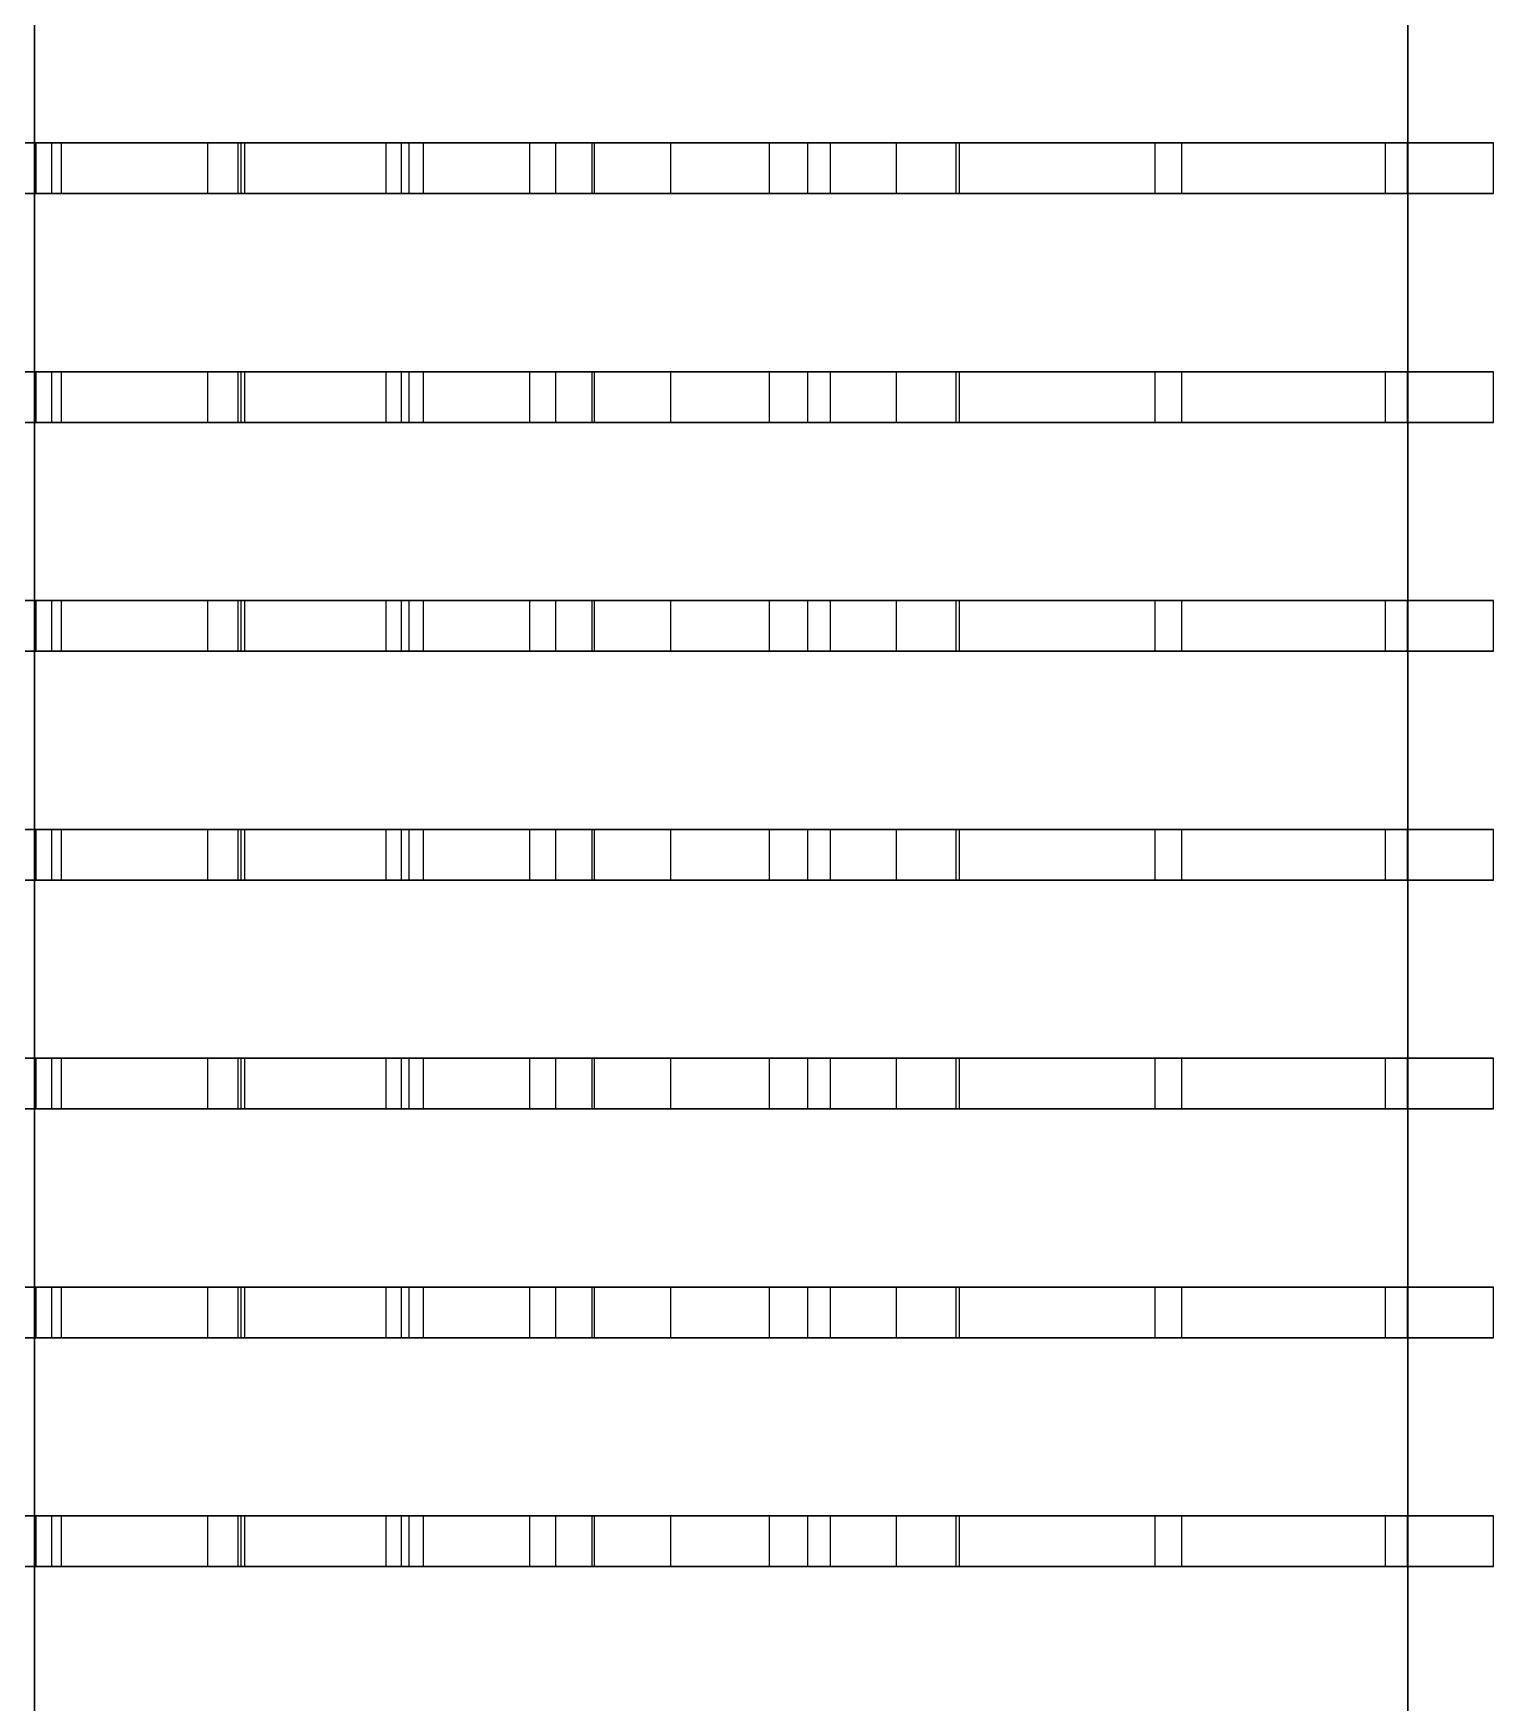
# Model space of a CAD drawing. Header units: inches. Extents: x -140 to 530, y -422 to 58.
# Drawn here: x 201.7 to 303.8, y -305.7 to -189 of the extents above; entities that cross this region are included whole.
import ezdxf

# ---------------------------------------------------------------- set-up
doc = ezdxf.new("R2010")
doc.units = ezdxf.units.IN
doc.header["$MEASUREMENT"] = 0
doc.layers.add('n1', color=9, linetype='CONTINUOUS')
doc.layers.add('RT1', color=7, linetype='CONTINUOUS')

msp = doc.modelspace()

# ---------------------------------------------------------------- linework, layer by layer
at = {"layer": 'n1'}
for points in [[(297.75, 57.57), (297.75, -422.43), (201.75, -422.43), (201.75, 57.57)], [(201.75, -422.43, 96), (201.75, 57.57, 96), (201.75, 57.57), (201.75, -422.43)], [(297.75, -422.43, 114), (297.75, 57.57, 114), (201.75, 57.57, 114), (201.75, -422.43, 114)], [(201.75, 57.57, 18), (201.75, -422.43, 18), (201.75, -422.43, 114), (201.75, 57.57, 114)], [(297.75, 57.57, 96), (297.75, -422.43, 96), (297.75, -422.43), (297.75, 57.57)], [(297.75, -422.43, 18), (297.75, 57.57, 18), (297.75, 57.57, 114), (297.75, -422.43, 114)]]:
    msp.add_3dface(points, dxfattribs=at)
at = {"layer": 'RT1'}
for points in [[(-93.87, -196.67, 132), (257.37, -196.67, 132), (257.37, -200.21, 132), (-93.87, -200.21, 132)], [(-93.87, -196.67, 132), (-93.87, -196.67, 133.46), (257.37, -196.67, 133.46), (257.37, -196.67, 132)], [(81.74, -196.67, 191.98), (303.75, -196.67, 118), (303.29, -196.67, 116.62), (81.28, -196.67, 190.59)], [(81.74, -200.21, 191.98), (303.75, -200.21, 118), (303.75, -196.67, 118), (81.74, -196.67, 191.98)], [(201.81, -196.67, 133.42), (201.81, -196.67, 114.04), (201.81, -200.21, 114.04), (201.81, -200.21, 133.42)], [(201.81, -196.67, 133.42), (203.27, -196.67, 133.42), (203.27, -196.67, 114.04), (201.81, -196.67, 114.04)], [(201.81, -200.21, 131.94), (262, -200.21, 131.94), (262, -196.67, 131.94), (201.81, -196.67, 131.94)], [(201.81, -196.67, 131.94), (262, -196.67, 131.94), (262, -196.67, 130.48), (201.81, -196.67, 130.48)], [(202.92, -196.67, 130.04), (215.97, -196.67, 114.95), (214.87, -196.67, 114), (201.81, -196.67, 129.09)], [(201.85, -196.67, 114), (297.71, -196.67, 114), (297.71, -200.21, 114), (201.85, -200.21, 114)], [(201.85, -196.67, 114), (201.85, -196.67, 115.46), (297.71, -196.67, 115.46), (297.71, -196.67, 114)], [(202.92, -200.21, 130.04), (215.97, -200.21, 114.95), (215.97, -196.67, 114.95), (202.92, -196.67, 130.04)], [(203.61, -200.21, 132.82), (213.85, -200.21, 147.96), (213.85, -196.67, 147.96), (203.61, -196.67, 132.82)], [(203.61, -196.67, 132.82), (213.85, -196.67, 147.96), (215.05, -196.67, 147.14), (204.81, -196.67, 132)], [(216.43, -196.67, 147.1), (227.41, -196.67, 132.89), (226.26, -196.67, 132), (215.28, -196.67, 146.21)], [(216.16, -200.21, 114.74), (226.33, -200.21, 131.96), (226.33, -196.67, 131.96), (216.16, -196.67, 114.74)], [(216.16, -196.67, 114.74), (226.33, -196.67, 131.96), (227.59, -196.67, 131.22), (217.42, -196.67, 114)], [(216.43, -200.21, 147.1), (227.41, -200.21, 132.89), (227.41, -196.67, 132.89), (216.43, -196.67, 147.1)], [(228.92, -196.67, 131.96), (240.74, -196.67, 114.83), (239.54, -196.67, 114), (227.72, -196.67, 131.13)], [(227.92, -200.21, 133.1), (236.38, -200.21, 140.45), (236.38, -196.67, 140.45), (227.92, -196.67, 133.1)], [(227.92, -196.67, 133.1), (236.38, -196.67, 140.45), (237.33, -196.67, 139.35), (228.88, -196.67, 132)], [(228.92, -200.21, 131.96), (240.74, -200.21, 114.83), (240.74, -196.67, 114.83), (228.92, -196.67, 131.96)], [(238.16, -196.67, 139.9), (246.24, -196.67, 133.1), (245.31, -196.67, 131.99), (237.22, -196.67, 138.78)], [(238.16, -200.21, 139.9), (246.24, -200.21, 133.1), (246.24, -196.67, 133.1), (238.16, -196.67, 139.9)], [(240.88, -200.21, 114.86), (253.13, -200.21, 131.96), (253.13, -196.67, 131.96), (240.88, -196.67, 114.86)], [(240.88, -196.67, 114.86), (253.13, -196.67, 131.96), (254.31, -196.67, 131.11), (242.07, -196.67, 114.01)], [(255.78, -196.67, 131.96), (266.18, -196.67, 114.74), (264.93, -196.67, 113.99), (254.53, -196.67, 131.21)], [(255.78, -200.21, 131.96), (266.18, -200.21, 114.74), (266.18, -196.67, 114.74), (255.78, -196.67, 131.96)], [(266.38, -200.21, 115.15), (280.09, -200.21, 125.88), (280.09, -196.67, 125.88), (266.38, -196.67, 115.15)], [(266.38, -196.67, 115.15), (280.09, -196.67, 125.88), (280.99, -196.67, 124.74), (267.28, -196.67, 114)], [(281.94, -196.67, 125.31), (296.19, -196.67, 115.19), (295.35, -196.67, 114), (281.09, -196.67, 124.13)], [(281.94, -200.21, 125.31), (296.19, -200.21, 115.19), (296.19, -196.67, 115.19), (281.94, -196.67, 125.31)], [(297.75, -196.67, 114.04), (296.29, -196.67, 114.04), (296.29, -196.67, 120), (297.75, -196.67, 120)], [(297.75, -196.67, 114.04), (297.75, -196.67, 120), (297.75, -200.21, 120), (297.75, -200.21, 114.04)], [(-93.87, -200.21, 132), (257.37, -200.21, 132), (257.37, -200.21, 133.46), (-93.87, -200.21, 133.46)], [(81.74, -200.21, 191.98), (81.28, -200.21, 190.59), (303.29, -200.21, 116.62), (303.75, -200.21, 118)], [(201.81, -200.21, 133.42), (201.81, -200.21, 114.04), (203.27, -200.21, 114.04), (203.27, -200.21, 133.42)], [(201.81, -200.21, 131.94), (201.81, -200.21, 130.48), (262, -200.21, 130.48), (262, -200.21, 131.94)], [(202.92, -200.21, 130.04), (201.81, -200.21, 129.09), (214.87, -200.21, 114), (215.97, -200.21, 114.95)], [(201.85, -200.21, 114), (297.71, -200.21, 114), (297.71, -200.21, 115.46), (201.85, -200.21, 115.46)], [(203.61, -200.21, 132.82), (204.81, -200.21, 132), (215.05, -200.21, 147.14), (213.85, -200.21, 147.96)], [(216.43, -200.21, 147.1), (215.28, -200.21, 146.21), (226.26, -200.21, 132), (227.41, -200.21, 132.89)], [(216.16, -200.21, 114.74), (217.42, -200.21, 114), (227.59, -200.21, 131.22), (226.33, -200.21, 131.96)], [(228.92, -200.21, 131.96), (227.72, -200.21, 131.13), (239.54, -200.21, 114), (240.74, -200.21, 114.83)], [(227.92, -200.21, 133.1), (228.88, -200.21, 132), (237.33, -200.21, 139.35), (236.38, -200.21, 140.45)], [(238.16, -200.21, 139.9), (237.22, -200.21, 138.78), (245.31, -200.21, 131.99), (246.24, -200.21, 133.1)], [(240.88, -200.21, 114.86), (242.07, -200.21, 114.01), (254.31, -200.21, 131.11), (253.13, -200.21, 131.96)], [(255.78, -200.21, 131.96), (254.53, -200.21, 131.21), (264.93, -200.21, 113.99), (266.18, -200.21, 114.74)], [(266.38, -200.21, 115.15), (267.28, -200.21, 114), (280.99, -200.21, 124.74), (280.09, -200.21, 125.88)], [(281.94, -200.21, 125.31), (281.09, -200.21, 124.13), (295.35, -200.21, 114), (296.19, -200.21, 115.19)], [(297.75, -200.21, 114.04), (297.75, -200.21, 120), (296.29, -200.21, 120), (296.29, -200.21, 114.04)], [(-93.87, -212.67, 132), (257.37, -212.67, 132), (257.37, -216.21, 132), (-93.87, -216.21, 132)], [(-93.87, -212.67, 132), (-93.87, -212.67, 133.46), (257.37, -212.67, 133.46), (257.37, -212.67, 132)], [(81.74, -212.67, 191.98), (303.75, -212.67, 118), (303.29, -212.67, 116.62), (81.28, -212.67, 190.59)], [(81.74, -216.21, 191.98), (303.75, -216.21, 118), (303.75, -212.67, 118), (81.74, -212.67, 191.98)], [(201.81, -212.67, 133.42), (201.81, -212.67, 114.04), (201.81, -216.21, 114.04), (201.81, -216.21, 133.42)], [(201.81, -212.67, 133.42), (203.27, -212.67, 133.42), (203.27, -212.67, 114.04), (201.81, -212.67, 114.04)], [(201.81, -216.21, 131.94), (262, -216.21, 131.94), (262, -212.67, 131.94), (201.81, -212.67, 131.94)], [(201.81, -212.67, 131.94), (262, -212.67, 131.94), (262, -212.67, 130.48), (201.81, -212.67, 130.48)], [(202.92, -212.67, 130.04), (215.97, -212.67, 114.95), (214.87, -212.67, 114), (201.81, -212.67, 129.09)], [(201.85, -212.67, 114), (297.71, -212.67, 114), (297.71, -216.21, 114), (201.85, -216.21, 114)], [(201.85, -212.67, 114), (201.85, -212.67, 115.46), (297.71, -212.67, 115.46), (297.71, -212.67, 114)], [(202.92, -216.21, 130.04), (215.97, -216.21, 114.95), (215.97, -212.67, 114.95), (202.92, -212.67, 130.04)], [(203.61, -216.21, 132.82), (213.85, -216.21, 147.96), (213.85, -212.67, 147.96), (203.61, -212.67, 132.82)], [(203.61, -212.67, 132.82), (213.85, -212.67, 147.96), (215.05, -212.67, 147.14), (204.81, -212.67, 132)], [(216.43, -212.67, 147.1), (227.41, -212.67, 132.89), (226.26, -212.67, 132), (215.28, -212.67, 146.21)], [(216.16, -216.21, 114.74), (226.33, -216.21, 131.96), (226.33, -212.67, 131.96), (216.16, -212.67, 114.74)], [(216.16, -212.67, 114.74), (226.33, -212.67, 131.96), (227.59, -212.67, 131.22), (217.42, -212.67, 114)], [(216.43, -216.21, 147.1), (227.41, -216.21, 132.89), (227.41, -212.67, 132.89), (216.43, -212.67, 147.1)], [(228.92, -212.67, 131.96), (240.74, -212.67, 114.83), (239.54, -212.67, 114), (227.72, -212.67, 131.13)], [(227.92, -216.21, 133.1), (236.38, -216.21, 140.45), (236.38, -212.67, 140.45), (227.92, -212.67, 133.1)], [(227.92, -212.67, 133.1), (236.38, -212.67, 140.45), (237.33, -212.67, 139.35), (228.88, -212.67, 132)], [(228.92, -216.21, 131.96), (240.74, -216.21, 114.83), (240.74, -212.67, 114.83), (228.92, -212.67, 131.96)], [(238.16, -212.67, 139.9), (246.24, -212.67, 133.1), (245.31, -212.67, 131.99), (237.22, -212.67, 138.78)], [(238.16, -216.21, 139.9), (246.24, -216.21, 133.1), (246.24, -212.67, 133.1), (238.16, -212.67, 139.9)], [(240.88, -216.21, 114.86), (253.13, -216.21, 131.96), (253.13, -212.67, 131.96), (240.88, -212.67, 114.86)], [(240.88, -212.67, 114.86), (253.13, -212.67, 131.96), (254.31, -212.67, 131.11), (242.07, -212.67, 114.01)], [(255.78, -212.67, 131.96), (266.18, -212.67, 114.74), (264.93, -212.67, 113.99), (254.53, -212.67, 131.21)], [(255.78, -216.21, 131.96), (266.18, -216.21, 114.74), (266.18, -212.67, 114.74), (255.78, -212.67, 131.96)], [(266.38, -216.21, 115.15), (280.09, -216.21, 125.88), (280.09, -212.67, 125.88), (266.38, -212.67, 115.15)], [(266.38, -212.67, 115.15), (280.09, -212.67, 125.88), (280.99, -212.67, 124.74), (267.28, -212.67, 114)], [(281.94, -212.67, 125.31), (296.19, -212.67, 115.19), (295.35, -212.67, 114), (281.09, -212.67, 124.13)], [(281.94, -216.21, 125.31), (296.19, -216.21, 115.19), (296.19, -212.67, 115.19), (281.94, -212.67, 125.31)], [(297.75, -212.67, 114.04), (296.29, -212.67, 114.04), (296.29, -212.67, 120), (297.75, -212.67, 120)], [(297.75, -212.67, 114.04), (297.75, -212.67, 120), (297.75, -216.21, 120), (297.75, -216.21, 114.04)], [(-93.87, -216.21, 132), (257.37, -216.21, 132), (257.37, -216.21, 133.46), (-93.87, -216.21, 133.46)], [(81.74, -216.21, 191.98), (81.28, -216.21, 190.59), (303.29, -216.21, 116.62), (303.75, -216.21, 118)], [(201.81, -216.21, 133.42), (201.81, -216.21, 114.04), (203.27, -216.21, 114.04), (203.27, -216.21, 133.42)], [(201.81, -216.21, 131.94), (201.81, -216.21, 130.48), (262, -216.21, 130.48), (262, -216.21, 131.94)], [(202.92, -216.21, 130.04), (201.81, -216.21, 129.09), (214.87, -216.21, 114), (215.97, -216.21, 114.95)], [(201.85, -216.21, 114), (297.71, -216.21, 114), (297.71, -216.21, 115.46), (201.85, -216.21, 115.46)], [(203.61, -216.21, 132.82), (204.81, -216.21, 132), (215.05, -216.21, 147.14), (213.85, -216.21, 147.96)], [(216.43, -216.21, 147.1), (215.28, -216.21, 146.21), (226.26, -216.21, 132), (227.41, -216.21, 132.89)], [(216.16, -216.21, 114.74), (217.42, -216.21, 114), (227.59, -216.21, 131.22), (226.33, -216.21, 131.96)], [(228.92, -216.21, 131.96), (227.72, -216.21, 131.13), (239.54, -216.21, 114), (240.74, -216.21, 114.83)], [(227.92, -216.21, 133.1), (228.88, -216.21, 132), (237.33, -216.21, 139.35), (236.38, -216.21, 140.45)], [(238.16, -216.21, 139.9), (237.22, -216.21, 138.78), (245.31, -216.21, 131.99), (246.24, -216.21, 133.1)], [(240.88, -216.21, 114.86), (242.07, -216.21, 114.01), (254.31, -216.21, 131.11), (253.13, -216.21, 131.96)], [(255.78, -216.21, 131.96), (254.53, -216.21, 131.21), (264.93, -216.21, 113.99), (266.18, -216.21, 114.74)], [(266.38, -216.21, 115.15), (267.28, -216.21, 114), (280.99, -216.21, 124.74), (280.09, -216.21, 125.88)], [(281.94, -216.21, 125.31), (281.09, -216.21, 124.13), (295.35, -216.21, 114), (296.19, -216.21, 115.19)], [(297.75, -216.21, 114.04), (297.75, -216.21, 120), (296.29, -216.21, 120), (296.29, -216.21, 114.04)], [(-93.87, -228.67, 132), (257.37, -228.67, 132), (257.37, -232.21, 132), (-93.87, -232.21, 132)], [(-93.87, -228.67, 132), (-93.87, -228.67, 133.46), (257.37, -228.67, 133.46), (257.37, -228.67, 132)], [(81.74, -228.67, 191.98), (303.75, -228.67, 118), (303.29, -228.67, 116.62), (81.28, -228.67, 190.59)], [(81.74, -232.21, 191.98), (303.75, -232.21, 118), (303.75, -228.67, 118), (81.74, -228.67, 191.98)], [(201.81, -228.67, 133.42), (201.81, -228.67, 114.04), (201.81, -232.21, 114.04), (201.81, -232.21, 133.42)], [(201.81, -228.67, 133.42), (203.27, -228.67, 133.42), (203.27, -228.67, 114.04), (201.81, -228.67, 114.04)], [(201.81, -232.21, 131.94), (262, -232.21, 131.94), (262, -228.67, 131.94), (201.81, -228.67, 131.94)], [(201.81, -228.67, 131.94), (262, -228.67, 131.94), (262, -228.67, 130.48), (201.81, -228.67, 130.48)], [(202.92, -228.67, 130.04), (215.97, -228.67, 114.95), (214.87, -228.67, 114), (201.81, -228.67, 129.09)], [(201.85, -228.67, 114), (297.71, -228.67, 114), (297.71, -232.21, 114), (201.85, -232.21, 114)], [(201.85, -228.67, 114), (201.85, -228.67, 115.46), (297.71, -228.67, 115.46), (297.71, -228.67, 114)], [(202.92, -232.21, 130.04), (215.97, -232.21, 114.95), (215.97, -228.67, 114.95), (202.92, -228.67, 130.04)], [(203.61, -232.21, 132.82), (213.85, -232.21, 147.96), (213.85, -228.67, 147.96), (203.61, -228.67, 132.82)], [(203.61, -228.67, 132.82), (213.85, -228.67, 147.96), (215.05, -228.67, 147.14), (204.81, -228.67, 132)], [(216.43, -228.67, 147.1), (227.41, -228.67, 132.89), (226.26, -228.67, 132), (215.28, -228.67, 146.21)], [(216.16, -232.21, 114.74), (226.33, -232.21, 131.96), (226.33, -228.67, 131.96), (216.16, -228.67, 114.74)], [(216.16, -228.67, 114.74), (226.33, -228.67, 131.96), (227.59, -228.67, 131.22), (217.42, -228.67, 114)], [(216.43, -232.21, 147.1), (227.41, -232.21, 132.89), (227.41, -228.67, 132.89), (216.43, -228.67, 147.1)], [(228.92, -228.67, 131.96), (240.74, -228.67, 114.83), (239.54, -228.67, 114), (227.72, -228.67, 131.13)], [(227.92, -232.21, 133.1), (236.38, -232.21, 140.45), (236.38, -228.67, 140.45), (227.92, -228.67, 133.1)], [(227.92, -228.67, 133.1), (236.38, -228.67, 140.45), (237.33, -228.67, 139.35), (228.88, -228.67, 132)], [(228.92, -232.21, 131.96), (240.74, -232.21, 114.83), (240.74, -228.67, 114.83), (228.92, -228.67, 131.96)], [(238.16, -228.67, 139.9), (246.24, -228.67, 133.1), (245.31, -228.67, 131.99), (237.22, -228.67, 138.78)], [(238.16, -232.21, 139.9), (246.24, -232.21, 133.1), (246.24, -228.67, 133.1), (238.16, -228.67, 139.9)], [(240.88, -232.21, 114.86), (253.13, -232.21, 131.96), (253.13, -228.67, 131.96), (240.88, -228.67, 114.86)], [(240.88, -228.67, 114.86), (253.13, -228.67, 131.96), (254.31, -228.67, 131.11), (242.07, -228.67, 114.01)], [(255.78, -228.67, 131.96), (266.18, -228.67, 114.74), (264.93, -228.67, 113.99), (254.53, -228.67, 131.21)], [(255.78, -232.21, 131.96), (266.18, -232.21, 114.74), (266.18, -228.67, 114.74), (255.78, -228.67, 131.96)], [(266.38, -232.21, 115.15), (280.09, -232.21, 125.88), (280.09, -228.67, 125.88), (266.38, -228.67, 115.15)], [(266.38, -228.67, 115.15), (280.09, -228.67, 125.88), (280.99, -228.67, 124.74), (267.28, -228.67, 114)], [(281.94, -228.67, 125.31), (296.19, -228.67, 115.19), (295.35, -228.67, 114), (281.09, -228.67, 124.13)], [(281.94, -232.21, 125.31), (296.19, -232.21, 115.19), (296.19, -228.67, 115.19), (281.94, -228.67, 125.31)], [(297.75, -228.67, 114.04), (296.29, -228.67, 114.04), (296.29, -228.67, 120), (297.75, -228.67, 120)], [(297.75, -228.67, 114.04), (297.75, -228.67, 120), (297.75, -232.21, 120), (297.75, -232.21, 114.04)], [(-93.87, -232.21, 132), (257.37, -232.21, 132), (257.37, -232.21, 133.46), (-93.87, -232.21, 133.46)], [(81.74, -232.21, 191.98), (81.28, -232.21, 190.59), (303.29, -232.21, 116.62), (303.75, -232.21, 118)], [(201.81, -232.21, 133.42), (201.81, -232.21, 114.04), (203.27, -232.21, 114.04), (203.27, -232.21, 133.42)], [(201.81, -232.21, 131.94), (201.81, -232.21, 130.48), (262, -232.21, 130.48), (262, -232.21, 131.94)], [(202.92, -232.21, 130.04), (201.81, -232.21, 129.09), (214.87, -232.21, 114), (215.97, -232.21, 114.95)], [(201.85, -232.21, 114), (297.71, -232.21, 114), (297.71, -232.21, 115.46), (201.85, -232.21, 115.46)], [(203.61, -232.21, 132.82), (204.81, -232.21, 132), (215.05, -232.21, 147.14), (213.85, -232.21, 147.96)], [(216.43, -232.21, 147.1), (215.28, -232.21, 146.21), (226.26, -232.21, 132), (227.41, -232.21, 132.89)], [(216.16, -232.21, 114.74), (217.42, -232.21, 114), (227.59, -232.21, 131.22), (226.33, -232.21, 131.96)], [(228.92, -232.21, 131.96), (227.72, -232.21, 131.13), (239.54, -232.21, 114), (240.74, -232.21, 114.83)], [(227.92, -232.21, 133.1), (228.88, -232.21, 132), (237.33, -232.21, 139.35), (236.38, -232.21, 140.45)], [(238.16, -232.21, 139.9), (237.22, -232.21, 138.78), (245.31, -232.21, 131.99), (246.24, -232.21, 133.1)], [(240.88, -232.21, 114.86), (242.07, -232.21, 114.01), (254.31, -232.21, 131.11), (253.13, -232.21, 131.96)], [(255.78, -232.21, 131.96), (254.53, -232.21, 131.21), (264.93, -232.21, 113.99), (266.18, -232.21, 114.74)], [(266.38, -232.21, 115.15), (267.28, -232.21, 114), (280.99, -232.21, 124.74), (280.09, -232.21, 125.88)], [(281.94, -232.21, 125.31), (281.09, -232.21, 124.13), (295.35, -232.21, 114), (296.19, -232.21, 115.19)], [(297.75, -232.21, 114.04), (297.75, -232.21, 120), (296.29, -232.21, 120), (296.29, -232.21, 114.04)], [(-93.87, -244.67, 132), (257.37, -244.67, 132), (257.37, -248.21, 132), (-93.87, -248.21, 132)], [(-93.87, -244.67, 132), (-93.87, -244.67, 133.46), (257.37, -244.67, 133.46), (257.37, -244.67, 132)], [(81.74, -244.67, 191.98), (303.75, -244.67, 118), (303.29, -244.67, 116.62), (81.28, -244.67, 190.59)], [(81.74, -248.21, 191.98), (303.75, -248.21, 118), (303.75, -244.67, 118), (81.74, -244.67, 191.98)], [(201.81, -244.67, 133.42), (201.81, -244.67, 114.04), (201.81, -248.21, 114.04), (201.81, -248.21, 133.42)], [(201.81, -244.67, 133.42), (203.27, -244.67, 133.42), (203.27, -244.67, 114.04), (201.81, -244.67, 114.04)], [(201.81, -248.21, 131.94), (262, -248.21, 131.94), (262, -244.67, 131.94), (201.81, -244.67, 131.94)], [(201.81, -244.67, 131.94), (262, -244.67, 131.94), (262, -244.67, 130.48), (201.81, -244.67, 130.48)], [(202.92, -244.67, 130.04), (215.97, -244.67, 114.95), (214.87, -244.67, 114), (201.81, -244.67, 129.09)], [(201.85, -244.67, 114), (297.71, -244.67, 114), (297.71, -248.21, 114), (201.85, -248.21, 114)], [(201.85, -244.67, 114), (201.85, -244.67, 115.46), (297.71, -244.67, 115.46), (297.71, -244.67, 114)], [(202.92, -248.21, 130.04), (215.97, -248.21, 114.95), (215.97, -244.67, 114.95), (202.92, -244.67, 130.04)], [(203.61, -248.21, 132.82), (213.85, -248.21, 147.96), (213.85, -244.67, 147.96), (203.61, -244.67, 132.82)], [(203.61, -244.67, 132.82), (213.85, -244.67, 147.96), (215.05, -244.67, 147.14), (204.81, -244.67, 132)], [(216.43, -244.67, 147.1), (227.41, -244.67, 132.89), (226.26, -244.67, 132), (215.28, -244.67, 146.21)], [(216.16, -248.21, 114.74), (226.33, -248.21, 131.96), (226.33, -244.67, 131.96), (216.16, -244.67, 114.74)], [(216.16, -244.67, 114.74), (226.33, -244.67, 131.96), (227.59, -244.67, 131.22), (217.42, -244.67, 114)], [(216.43, -248.21, 147.1), (227.41, -248.21, 132.89), (227.41, -244.67, 132.89), (216.43, -244.67, 147.1)], [(228.92, -244.67, 131.96), (240.74, -244.67, 114.83), (239.54, -244.67, 114), (227.72, -244.67, 131.13)], [(227.92, -248.21, 133.1), (236.38, -248.21, 140.45), (236.38, -244.67, 140.45), (227.92, -244.67, 133.1)], [(227.92, -244.67, 133.1), (236.38, -244.67, 140.45), (237.33, -244.67, 139.35), (228.88, -244.67, 132)], [(228.92, -248.21, 131.96), (240.74, -248.21, 114.83), (240.74, -244.67, 114.83), (228.92, -244.67, 131.96)], [(238.16, -244.67, 139.9), (246.24, -244.67, 133.1), (245.31, -244.67, 131.99), (237.22, -244.67, 138.78)], [(238.16, -248.21, 139.9), (246.24, -248.21, 133.1), (246.24, -244.67, 133.1), (238.16, -244.67, 139.9)], [(240.88, -248.21, 114.86), (253.13, -248.21, 131.96), (253.13, -244.67, 131.96), (240.88, -244.67, 114.86)], [(240.88, -244.67, 114.86), (253.13, -244.67, 131.96), (254.31, -244.67, 131.11), (242.07, -244.67, 114.01)], [(255.78, -244.67, 131.96), (266.18, -244.67, 114.74), (264.93, -244.67, 113.99), (254.53, -244.67, 131.21)], [(255.78, -248.21, 131.96), (266.18, -248.21, 114.74), (266.18, -244.67, 114.74), (255.78, -244.67, 131.96)], [(266.38, -248.21, 115.15), (280.09, -248.21, 125.88), (280.09, -244.67, 125.88), (266.38, -244.67, 115.15)], [(266.38, -244.67, 115.15), (280.09, -244.67, 125.88), (280.99, -244.67, 124.74), (267.28, -244.67, 114)], [(281.94, -244.67, 125.31), (296.19, -244.67, 115.19), (295.35, -244.67, 114), (281.09, -244.67, 124.13)], [(281.94, -248.21, 125.31), (296.19, -248.21, 115.19), (296.19, -244.67, 115.19), (281.94, -244.67, 125.31)], [(297.75, -244.67, 114.04), (296.29, -244.67, 114.04), (296.29, -244.67, 120), (297.75, -244.67, 120)], [(297.75, -244.67, 114.04), (297.75, -244.67, 120), (297.75, -248.21, 120), (297.75, -248.21, 114.04)], [(-93.87, -248.21, 132), (257.37, -248.21, 132), (257.37, -248.21, 133.46), (-93.87, -248.21, 133.46)], [(81.74, -248.21, 191.98), (81.28, -248.21, 190.59), (303.29, -248.21, 116.62), (303.75, -248.21, 118)], [(201.81, -248.21, 133.42), (201.81, -248.21, 114.04), (203.27, -248.21, 114.04), (203.27, -248.21, 133.42)], [(201.81, -248.21, 131.94), (201.81, -248.21, 130.48), (262, -248.21, 130.48), (262, -248.21, 131.94)], [(202.92, -248.21, 130.04), (201.81, -248.21, 129.09), (214.87, -248.21, 114), (215.97, -248.21, 114.95)], [(201.85, -248.21, 114), (297.71, -248.21, 114), (297.71, -248.21, 115.46), (201.85, -248.21, 115.46)], [(203.61, -248.21, 132.82), (204.81, -248.21, 132), (215.05, -248.21, 147.14), (213.85, -248.21, 147.96)], [(216.43, -248.21, 147.1), (215.28, -248.21, 146.21), (226.26, -248.21, 132), (227.41, -248.21, 132.89)], [(216.16, -248.21, 114.74), (217.42, -248.21, 114), (227.59, -248.21, 131.22), (226.33, -248.21, 131.96)], [(228.92, -248.21, 131.96), (227.72, -248.21, 131.13), (239.54, -248.21, 114), (240.74, -248.21, 114.83)], [(227.92, -248.21, 133.1), (228.88, -248.21, 132), (237.33, -248.21, 139.35), (236.38, -248.21, 140.45)], [(238.16, -248.21, 139.9), (237.22, -248.21, 138.78), (245.31, -248.21, 131.99), (246.24, -248.21, 133.1)], [(240.88, -248.21, 114.86), (242.07, -248.21, 114.01), (254.31, -248.21, 131.11), (253.13, -248.21, 131.96)], [(255.78, -248.21, 131.96), (254.53, -248.21, 131.21), (264.93, -248.21, 113.99), (266.18, -248.21, 114.74)], [(266.38, -248.21, 115.15), (267.28, -248.21, 114), (280.99, -248.21, 124.74), (280.09, -248.21, 125.88)], [(281.94, -248.21, 125.31), (281.09, -248.21, 124.13), (295.35, -248.21, 114), (296.19, -248.21, 115.19)], [(297.75, -248.21, 114.04), (297.75, -248.21, 120), (296.29, -248.21, 120), (296.29, -248.21, 114.04)], [(-93.87, -260.67, 132), (257.37, -260.67, 132), (257.37, -264.21, 132), (-93.87, -264.21, 132)], [(-93.87, -260.67, 132), (-93.87, -260.67, 133.46), (257.37, -260.67, 133.46), (257.37, -260.67, 132)], [(81.74, -260.67, 191.98), (303.75, -260.67, 118), (303.29, -260.67, 116.62), (81.28, -260.67, 190.59)], [(81.74, -264.21, 191.98), (303.75, -264.21, 118), (303.75, -260.67, 118), (81.74, -260.67, 191.98)], [(201.81, -260.67, 133.42), (201.81, -260.67, 114.04), (201.81, -264.21, 114.04), (201.81, -264.21, 133.42)], [(201.81, -260.67, 133.42), (203.27, -260.67, 133.42), (203.27, -260.67, 114.04), (201.81, -260.67, 114.04)], [(201.81, -264.21, 131.94), (262, -264.21, 131.94), (262, -260.67, 131.94), (201.81, -260.67, 131.94)], [(201.81, -260.67, 131.94), (262, -260.67, 131.94), (262, -260.67, 130.48), (201.81, -260.67, 130.48)], [(202.92, -260.67, 130.04), (215.97, -260.67, 114.95), (214.87, -260.67, 114), (201.81, -260.67, 129.09)], [(201.85, -260.67, 114), (297.71, -260.67, 114), (297.71, -264.21, 114), (201.85, -264.21, 114)], [(201.85, -260.67, 114), (201.85, -260.67, 115.46), (297.71, -260.67, 115.46), (297.71, -260.67, 114)], [(202.92, -264.21, 130.04), (215.97, -264.21, 114.95), (215.97, -260.67, 114.95), (202.92, -260.67, 130.04)], [(203.61, -264.21, 132.82), (213.85, -264.21, 147.96), (213.85, -260.67, 147.96), (203.61, -260.67, 132.82)], [(203.61, -260.67, 132.82), (213.85, -260.67, 147.96), (215.05, -260.67, 147.14), (204.81, -260.67, 132)], [(216.43, -260.67, 147.1), (227.41, -260.67, 132.89), (226.26, -260.67, 132), (215.28, -260.67, 146.21)], [(216.16, -264.21, 114.74), (226.33, -264.21, 131.96), (226.33, -260.67, 131.96), (216.16, -260.67, 114.74)], [(216.16, -260.67, 114.74), (226.33, -260.67, 131.96), (227.59, -260.67, 131.22), (217.42, -260.67, 114)], [(216.43, -264.21, 147.1), (227.41, -264.21, 132.89), (227.41, -260.67, 132.89), (216.43, -260.67, 147.1)], [(228.92, -260.67, 131.96), (240.74, -260.67, 114.83), (239.54, -260.67, 114), (227.72, -260.67, 131.13)], [(227.92, -264.21, 133.1), (236.38, -264.21, 140.45), (236.38, -260.67, 140.45), (227.92, -260.67, 133.1)], [(227.92, -260.67, 133.1), (236.38, -260.67, 140.45), (237.33, -260.67, 139.35), (228.88, -260.67, 132)], [(228.92, -264.21, 131.96), (240.74, -264.21, 114.83), (240.74, -260.67, 114.83), (228.92, -260.67, 131.96)], [(238.16, -260.67, 139.9), (246.24, -260.67, 133.1), (245.31, -260.67, 131.99), (237.22, -260.67, 138.78)], [(238.16, -264.21, 139.9), (246.24, -264.21, 133.1), (246.24, -260.67, 133.1), (238.16, -260.67, 139.9)], [(240.88, -264.21, 114.86), (253.13, -264.21, 131.96), (253.13, -260.67, 131.96), (240.88, -260.67, 114.86)], [(240.88, -260.67, 114.86), (253.13, -260.67, 131.96), (254.31, -260.67, 131.11), (242.07, -260.67, 114.01)], [(255.78, -260.67, 131.96), (266.18, -260.67, 114.74), (264.93, -260.67, 113.99), (254.53, -260.67, 131.21)], [(255.78, -264.21, 131.96), (266.18, -264.21, 114.74), (266.18, -260.67, 114.74), (255.78, -260.67, 131.96)], [(266.38, -264.21, 115.15), (280.09, -264.21, 125.88), (280.09, -260.67, 125.88), (266.38, -260.67, 115.15)], [(266.38, -260.67, 115.15), (280.09, -260.67, 125.88), (280.99, -260.67, 124.74), (267.28, -260.67, 114)], [(281.94, -260.67, 125.31), (296.19, -260.67, 115.19), (295.35, -260.67, 114), (281.09, -260.67, 124.13)], [(281.94, -264.21, 125.31), (296.19, -264.21, 115.19), (296.19, -260.67, 115.19), (281.94, -260.67, 125.31)], [(297.75, -260.67, 114.04), (296.29, -260.67, 114.04), (296.29, -260.67, 120), (297.75, -260.67, 120)], [(297.75, -260.67, 114.04), (297.75, -260.67, 120), (297.75, -264.21, 120), (297.75, -264.21, 114.04)], [(-93.87, -264.21, 132), (257.37, -264.21, 132), (257.37, -264.21, 133.46), (-93.87, -264.21, 133.46)], [(81.74, -264.21, 191.98), (81.28, -264.21, 190.59), (303.29, -264.21, 116.62), (303.75, -264.21, 118)], [(201.81, -264.21, 133.42), (201.81, -264.21, 114.04), (203.27, -264.21, 114.04), (203.27, -264.21, 133.42)], [(201.81, -264.21, 131.94), (201.81, -264.21, 130.48), (262, -264.21, 130.48), (262, -264.21, 131.94)], [(202.92, -264.21, 130.04), (201.81, -264.21, 129.09), (214.87, -264.21, 114), (215.97, -264.21, 114.95)], [(201.85, -264.21, 114), (297.71, -264.21, 114), (297.71, -264.21, 115.46), (201.85, -264.21, 115.46)], [(203.61, -264.21, 132.82), (204.81, -264.21, 132), (215.05, -264.21, 147.14), (213.85, -264.21, 147.96)], [(216.43, -264.21, 147.1), (215.28, -264.21, 146.21), (226.26, -264.21, 132), (227.41, -264.21, 132.89)], [(216.16, -264.21, 114.74), (217.42, -264.21, 114), (227.59, -264.21, 131.22), (226.33, -264.21, 131.96)], [(228.92, -264.21, 131.96), (227.72, -264.21, 131.13), (239.54, -264.21, 114), (240.74, -264.21, 114.83)], [(227.92, -264.21, 133.1), (228.88, -264.21, 132), (237.33, -264.21, 139.35), (236.38, -264.21, 140.45)], [(238.16, -264.21, 139.9), (237.22, -264.21, 138.78), (245.31, -264.21, 131.99), (246.24, -264.21, 133.1)], [(240.88, -264.21, 114.86), (242.07, -264.21, 114.01), (254.31, -264.21, 131.11), (253.13, -264.21, 131.96)], [(255.78, -264.21, 131.96), (254.53, -264.21, 131.21), (264.93, -264.21, 113.99), (266.18, -264.21, 114.74)], [(266.38, -264.21, 115.15), (267.28, -264.21, 114), (280.99, -264.21, 124.74), (280.09, -264.21, 125.88)], [(281.94, -264.21, 125.31), (281.09, -264.21, 124.13), (295.35, -264.21, 114), (296.19, -264.21, 115.19)], [(297.75, -264.21, 114.04), (297.75, -264.21, 120), (296.29, -264.21, 120), (296.29, -264.21, 114.04)], [(-93.87, -276.67, 132), (257.37, -276.67, 132), (257.37, -280.21, 132), (-93.87, -280.21, 132)], [(-93.87, -276.67, 132), (-93.87, -276.67, 133.46), (257.37, -276.67, 133.46), (257.37, -276.67, 132)], [(81.74, -276.67, 191.98), (303.75, -276.67, 118), (303.29, -276.67, 116.62), (81.28, -276.67, 190.59)], [(81.74, -280.21, 191.98), (303.75, -280.21, 118), (303.75, -276.67, 118), (81.74, -276.67, 191.98)], [(201.81, -276.67, 133.42), (201.81, -276.67, 114.04), (201.81, -280.21, 114.04), (201.81, -280.21, 133.42)], [(201.81, -276.67, 133.42), (203.27, -276.67, 133.42), (203.27, -276.67, 114.04), (201.81, -276.67, 114.04)], [(201.81, -280.21, 131.94), (262, -280.21, 131.94), (262, -276.67, 131.94), (201.81, -276.67, 131.94)], [(201.81, -276.67, 131.94), (262, -276.67, 131.94), (262, -276.67, 130.48), (201.81, -276.67, 130.48)], [(202.92, -276.67, 130.04), (215.97, -276.67, 114.95), (214.87, -276.67, 114), (201.81, -276.67, 129.09)], [(201.85, -276.67, 114), (297.71, -276.67, 114), (297.71, -280.21, 114), (201.85, -280.21, 114)], [(201.85, -276.67, 114), (201.85, -276.67, 115.46), (297.71, -276.67, 115.46), (297.71, -276.67, 114)], [(202.92, -280.21, 130.04), (215.97, -280.21, 114.95), (215.97, -276.67, 114.95), (202.92, -276.67, 130.04)], [(203.61, -280.21, 132.82), (213.85, -280.21, 147.96), (213.85, -276.67, 147.96), (203.61, -276.67, 132.82)], [(203.61, -276.67, 132.82), (213.85, -276.67, 147.96), (215.05, -276.67, 147.14), (204.81, -276.67, 132)], [(216.43, -276.67, 147.1), (227.41, -276.67, 132.89), (226.26, -276.67, 132), (215.28, -276.67, 146.21)], [(216.16, -280.21, 114.74), (226.33, -280.21, 131.96), (226.33, -276.67, 131.96), (216.16, -276.67, 114.74)], [(216.16, -276.67, 114.74), (226.33, -276.67, 131.96), (227.59, -276.67, 131.22), (217.42, -276.67, 114)], [(216.43, -280.21, 147.1), (227.41, -280.21, 132.89), (227.41, -276.67, 132.89), (216.43, -276.67, 147.1)], [(228.92, -276.67, 131.96), (240.74, -276.67, 114.83), (239.54, -276.67, 114), (227.72, -276.67, 131.13)], [(227.92, -280.21, 133.1), (236.38, -280.21, 140.45), (236.38, -276.67, 140.45), (227.92, -276.67, 133.1)], [(227.92, -276.67, 133.1), (236.38, -276.67, 140.45), (237.33, -276.67, 139.35), (228.88, -276.67, 132)], [(228.92, -280.21, 131.96), (240.74, -280.21, 114.83), (240.74, -276.67, 114.83), (228.92, -276.67, 131.96)], [(238.16, -276.67, 139.9), (246.24, -276.67, 133.1), (245.31, -276.67, 131.99), (237.22, -276.67, 138.78)], [(238.16, -280.21, 139.9), (246.24, -280.21, 133.1), (246.24, -276.67, 133.1), (238.16, -276.67, 139.9)], [(240.88, -280.21, 114.86), (253.13, -280.21, 131.96), (253.13, -276.67, 131.96), (240.88, -276.67, 114.86)], [(240.88, -276.67, 114.86), (253.13, -276.67, 131.96), (254.31, -276.67, 131.11), (242.07, -276.67, 114.01)], [(255.78, -276.67, 131.96), (266.18, -276.67, 114.74), (264.93, -276.67, 113.99), (254.53, -276.67, 131.21)], [(255.78, -280.21, 131.96), (266.18, -280.21, 114.74), (266.18, -276.67, 114.74), (255.78, -276.67, 131.96)], [(266.38, -280.21, 115.15), (280.09, -280.21, 125.88), (280.09, -276.67, 125.88), (266.38, -276.67, 115.15)], [(266.38, -276.67, 115.15), (280.09, -276.67, 125.88), (280.99, -276.67, 124.74), (267.28, -276.67, 114)], [(281.94, -276.67, 125.31), (296.19, -276.67, 115.19), (295.35, -276.67, 114), (281.09, -276.67, 124.13)], [(281.94, -280.21, 125.31), (296.19, -280.21, 115.19), (296.19, -276.67, 115.19), (281.94, -276.67, 125.31)], [(297.75, -276.67, 114.04), (296.29, -276.67, 114.04), (296.29, -276.67, 120), (297.75, -276.67, 120)], [(297.75, -276.67, 114.04), (297.75, -276.67, 120), (297.75, -280.21, 120), (297.75, -280.21, 114.04)], [(-93.87, -280.21, 132), (257.37, -280.21, 132), (257.37, -280.21, 133.46), (-93.87, -280.21, 133.46)], [(81.74, -280.21, 191.98), (81.28, -280.21, 190.59), (303.29, -280.21, 116.62), (303.75, -280.21, 118)], [(201.81, -280.21, 133.42), (201.81, -280.21, 114.04), (203.27, -280.21, 114.04), (203.27, -280.21, 133.42)], [(201.81, -280.21, 131.94), (201.81, -280.21, 130.48), (262, -280.21, 130.48), (262, -280.21, 131.94)], [(202.92, -280.21, 130.04), (201.81, -280.21, 129.09), (214.87, -280.21, 114), (215.97, -280.21, 114.95)], [(201.85, -280.21, 114), (297.71, -280.21, 114), (297.71, -280.21, 115.46), (201.85, -280.21, 115.46)], [(203.61, -280.21, 132.82), (204.81, -280.21, 132), (215.05, -280.21, 147.14), (213.85, -280.21, 147.96)], [(216.43, -280.21, 147.1), (215.28, -280.21, 146.21), (226.26, -280.21, 132), (227.41, -280.21, 132.89)], [(216.16, -280.21, 114.74), (217.42, -280.21, 114), (227.59, -280.21, 131.22), (226.33, -280.21, 131.96)], [(228.92, -280.21, 131.96), (227.72, -280.21, 131.13), (239.54, -280.21, 114), (240.74, -280.21, 114.83)], [(227.92, -280.21, 133.1), (228.88, -280.21, 132), (237.33, -280.21, 139.35), (236.38, -280.21, 140.45)], [(238.16, -280.21, 139.9), (237.22, -280.21, 138.78), (245.31, -280.21, 131.99), (246.24, -280.21, 133.1)], [(240.88, -280.21, 114.86), (242.07, -280.21, 114.01), (254.31, -280.21, 131.11), (253.13, -280.21, 131.96)], [(255.78, -280.21, 131.96), (254.53, -280.21, 131.21), (264.93, -280.21, 113.99), (266.18, -280.21, 114.74)], [(266.38, -280.21, 115.15), (267.28, -280.21, 114), (280.99, -280.21, 124.74), (280.09, -280.21, 125.88)], [(281.94, -280.21, 125.31), (281.09, -280.21, 124.13), (295.35, -280.21, 114), (296.19, -280.21, 115.19)], [(297.75, -280.21, 114.04), (297.75, -280.21, 120), (296.29, -280.21, 120), (296.29, -280.21, 114.04)], [(-93.87, -292.67, 132), (257.37, -292.67, 132), (257.37, -296.21, 132), (-93.87, -296.21, 132)], [(-93.87, -292.67, 132), (-93.87, -292.67, 133.46), (257.37, -292.67, 133.46), (257.37, -292.67, 132)], [(81.74, -292.67, 191.98), (303.75, -292.67, 118), (303.29, -292.67, 116.62), (81.28, -292.67, 190.59)], [(81.74, -296.21, 191.98), (303.75, -296.21, 118), (303.75, -292.67, 118), (81.74, -292.67, 191.98)], [(201.81, -292.67, 133.42), (201.81, -292.67, 114.04), (201.81, -296.21, 114.04), (201.81, -296.21, 133.42)], [(201.81, -292.67, 133.42), (203.27, -292.67, 133.42), (203.27, -292.67, 114.04), (201.81, -292.67, 114.04)], [(201.81, -296.21, 131.94), (262, -296.21, 131.94), (262, -292.67, 131.94), (201.81, -292.67, 131.94)], [(201.81, -292.67, 131.94), (262, -292.67, 131.94), (262, -292.67, 130.48), (201.81, -292.67, 130.48)], [(202.92, -292.67, 130.04), (215.97, -292.67, 114.95), (214.87, -292.67, 114), (201.81, -292.67, 129.09)], [(201.85, -292.67, 114), (297.71, -292.67, 114), (297.71, -296.21, 114), (201.85, -296.21, 114)], [(201.85, -292.67, 114), (201.85, -292.67, 115.46), (297.71, -292.67, 115.46), (297.71, -292.67, 114)], [(202.92, -296.21, 130.04), (215.97, -296.21, 114.95), (215.97, -292.67, 114.95), (202.92, -292.67, 130.04)], [(203.61, -296.21, 132.82), (213.85, -296.21, 147.96), (213.85, -292.67, 147.96), (203.61, -292.67, 132.82)], [(203.61, -292.67, 132.82), (213.85, -292.67, 147.96), (215.05, -292.67, 147.14), (204.81, -292.67, 132)], [(216.43, -292.67, 147.1), (227.41, -292.67, 132.89), (226.26, -292.67, 132), (215.28, -292.67, 146.21)], [(216.16, -296.21, 114.74), (226.33, -296.21, 131.96), (226.33, -292.67, 131.96), (216.16, -292.67, 114.74)], [(216.16, -292.67, 114.74), (226.33, -292.67, 131.96), (227.59, -292.67, 131.22), (217.42, -292.67, 114)], [(216.43, -296.21, 147.1), (227.41, -296.21, 132.89), (227.41, -292.67, 132.89), (216.43, -292.67, 147.1)], [(228.92, -292.67, 131.96), (240.74, -292.67, 114.83), (239.54, -292.67, 114), (227.72, -292.67, 131.13)], [(227.92, -296.21, 133.1), (236.38, -296.21, 140.45), (236.38, -292.67, 140.45), (227.92, -292.67, 133.1)], [(227.92, -292.67, 133.1), (236.38, -292.67, 140.45), (237.33, -292.67, 139.35), (228.88, -292.67, 132)], [(228.92, -296.21, 131.96), (240.74, -296.21, 114.83), (240.74, -292.67, 114.83), (228.92, -292.67, 131.96)], [(238.16, -292.67, 139.9), (246.24, -292.67, 133.1), (245.31, -292.67, 131.99), (237.22, -292.67, 138.78)], [(238.16, -296.21, 139.9), (246.24, -296.21, 133.1), (246.24, -292.67, 133.1), (238.16, -292.67, 139.9)], [(240.88, -296.21, 114.86), (253.13, -296.21, 131.96), (253.13, -292.67, 131.96), (240.88, -292.67, 114.86)], [(240.88, -292.67, 114.86), (253.13, -292.67, 131.96), (254.31, -292.67, 131.11), (242.07, -292.67, 114.01)], [(255.78, -292.67, 131.96), (266.18, -292.67, 114.74), (264.93, -292.67, 113.99), (254.53, -292.67, 131.21)], [(255.78, -296.21, 131.96), (266.18, -296.21, 114.74), (266.18, -292.67, 114.74), (255.78, -292.67, 131.96)], [(266.38, -296.21, 115.15), (280.09, -296.21, 125.88), (280.09, -292.67, 125.88), (266.38, -292.67, 115.15)], [(266.38, -292.67, 115.15), (280.09, -292.67, 125.88), (280.99, -292.67, 124.74), (267.28, -292.67, 114)], [(281.94, -292.67, 125.31), (296.19, -292.67, 115.19), (295.35, -292.67, 114), (281.09, -292.67, 124.13)], [(281.94, -296.21, 125.31), (296.19, -296.21, 115.19), (296.19, -292.67, 115.19), (281.94, -292.67, 125.31)], [(297.75, -292.67, 114.04), (296.29, -292.67, 114.04), (296.29, -292.67, 120), (297.75, -292.67, 120)], [(297.75, -292.67, 114.04), (297.75, -292.67, 120), (297.75, -296.21, 120), (297.75, -296.21, 114.04)], [(-93.87, -296.21, 132), (257.37, -296.21, 132), (257.37, -296.21, 133.46), (-93.87, -296.21, 133.46)], [(81.74, -296.21, 191.98), (81.28, -296.21, 190.59), (303.29, -296.21, 116.62), (303.75, -296.21, 118)], [(201.81, -296.21, 133.42), (201.81, -296.21, 114.04), (203.27, -296.21, 114.04), (203.27, -296.21, 133.42)], [(201.81, -296.21, 131.94), (201.81, -296.21, 130.48), (262, -296.21, 130.48), (262, -296.21, 131.94)], [(202.92, -296.21, 130.04), (201.81, -296.21, 129.09), (214.87, -296.21, 114), (215.97, -296.21, 114.95)], [(201.85, -296.21, 114), (297.71, -296.21, 114), (297.71, -296.21, 115.46), (201.85, -296.21, 115.46)], [(203.61, -296.21, 132.82), (204.81, -296.21, 132), (215.05, -296.21, 147.14), (213.85, -296.21, 147.96)], [(216.43, -296.21, 147.1), (215.28, -296.21, 146.21), (226.26, -296.21, 132), (227.41, -296.21, 132.89)], [(216.16, -296.21, 114.74), (217.42, -296.21, 114), (227.59, -296.21, 131.22), (226.33, -296.21, 131.96)], [(228.92, -296.21, 131.96), (227.72, -296.21, 131.13), (239.54, -296.21, 114), (240.74, -296.21, 114.83)], [(227.92, -296.21, 133.1), (228.88, -296.21, 132), (237.33, -296.21, 139.35), (236.38, -296.21, 140.45)], [(238.16, -296.21, 139.9), (237.22, -296.21, 138.78), (245.31, -296.21, 131.99), (246.24, -296.21, 133.1)], [(240.88, -296.21, 114.86), (242.07, -296.21, 114.01), (254.31, -296.21, 131.11), (253.13, -296.21, 131.96)], [(255.78, -296.21, 131.96), (254.53, -296.21, 131.21), (264.93, -296.21, 113.99), (266.18, -296.21, 114.74)], [(266.38, -296.21, 115.15), (267.28, -296.21, 114), (280.99, -296.21, 124.74), (280.09, -296.21, 125.88)], [(281.94, -296.21, 125.31), (281.09, -296.21, 124.13), (295.35, -296.21, 114), (296.19, -296.21, 115.19)], [(297.75, -296.21, 114.04), (297.75, -296.21, 120), (296.29, -296.21, 120), (296.29, -296.21, 114.04)]]:
    msp.add_3dface(points, dxfattribs=at)

doc.saveas('drawing.dxf')
